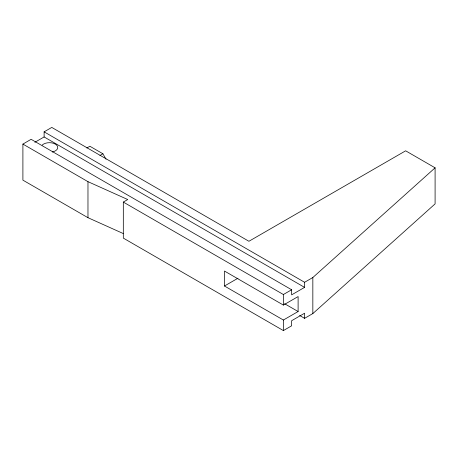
<?xml version="1.0" encoding="UTF-8"?>
<svg xmlns="http://www.w3.org/2000/svg" width="458" height="458" viewBox="0 0 458 458"><rect width="100%" height="100%" fill="white"/><g stroke="black" fill="none" stroke-linecap="round" stroke-linejoin="round"><path stroke-width="0.69" d="M299.641 315.476L304.587 318.333L312.837 313.57L435.094 203.879L435.1 167.823L405.645 150.814L248.923 241.28L51.777 127.421L44.117 131.847L304.593 282.277L304.593 287.378L291.632 294.866L291.632 289.759L31.11 139.301L22.906 144.093L22.9 180.143L87.97 217.693L123.173 233.511M304.593 287.378L44.117 136.948L44.117 131.847M87.97 217.693L87.976 181.671L22.906 144.093M87.976 181.671L127.742 199.533L123.322 202.081L123.317 238.108L283.376 330.579L291.626 325.815L291.626 320.715L304.587 313.232L304.587 318.333M283.382 320.033L224.472 286.01L224.472 271.044L283.382 305.068L298.112 296.566L298.112 311.532L283.382 320.033L283.376 330.579M283.382 305.068L283.382 294.523L123.322 202.081M312.837 313.57L312.843 277.519L435.1 167.823M34.854 142.295L44.117 136.948M86.854 148.003L89.883 146.251L102.895 153.768L106.01 159.166M99.947 155.468L102.895 153.768M224.472 286.01L237.971 278.218M283.382 294.523L291.632 289.759M304.593 282.277L312.843 277.519M284.607 303.734L298.112 311.532M42.199 145.089A8.33 4.809 0 0 1 55.802 144.402A8.33 4.809 0 0 1 52.264 152.016"/></g></svg>
